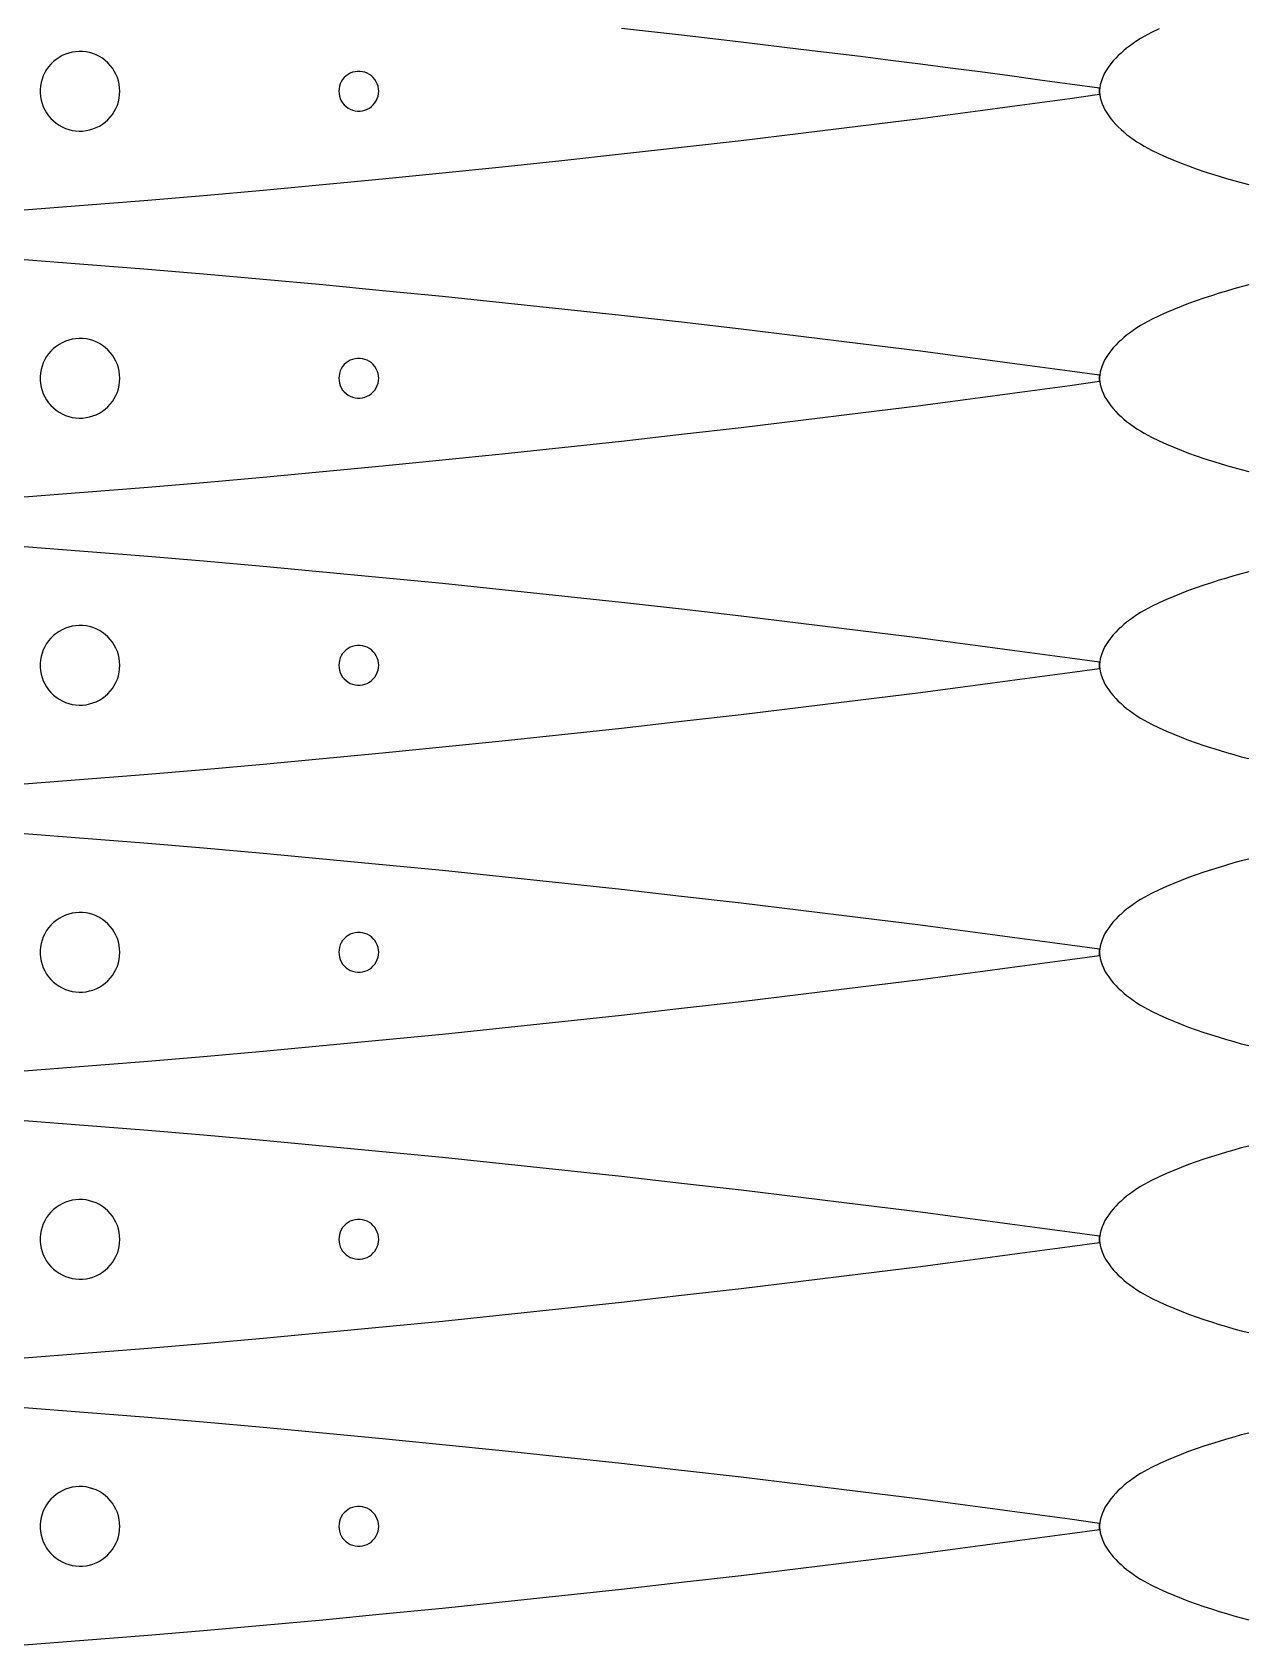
# Model space of a CAD drawing. Extents: x 0 to 1250, y 0 to 2500.
# Drawn here: x 166 to 318, y 219.2 to 421.6 of the extents above; entities that cross this region are included whole.
import ezdxf

# ---------------------------------------------------------------- set-up
doc = ezdxf.new("R2010")
doc.units = 0
doc.layers.get('0').update_dxf_attribs({"linetype": 'CONTINUOUS', "lineweight": 25})

msp = doc.modelspace()

# ---------------------------------------------------------------- linework, layer by layer
for points in [[(165.006, 399.31), (172.504, 399.878), (180.001, 400.478), (187.504, 401.108), (195.006, 401.769), (202.504, 402.457), (210, 403.173), (217.504, 403.916), (225.005, 404.685), (232.504, 405.479), (240, 406.298), (247.504, 407.142), (255.006, 408.01), (262.505, 408.903), (270, 409.821), (273.752, 410.29), (277.502, 410.767), (281.252, 411.251), (285, 411.744), (288.751, 412.247), (292.502, 412.756), (296.251, 413.27), (300, 413.786), (300, 414.545), (296.251, 415.061), (292.502, 415.575), (288.751, 416.085), (285, 416.587), (281.252, 417.08), (277.502, 417.564), (273.752, 418.041), (270, 418.51), (262.505, 419.428), (255.006, 420.321), (247.504, 421.189), (240, 422.033)], [(307.5, 422.011), (306.541, 421.55), (306.067, 421.306), (305.597, 421.05), (305.13, 420.779), (304.667, 420.489), (304.207, 420.18), (303.75, 419.847), (303.393, 419.569), (303.04, 419.275), (302.694, 418.968), (302.358, 418.648), (302.034, 418.316), (301.724, 417.973), (301.431, 417.62), (301.158, 417.259), (300.908, 416.889), (300.683, 416.513), (300.485, 416.131), (300.317, 415.744), (300.182, 415.353), (300.083, 414.959), (300.021, 414.563), (300.005, 414.364), (300, 414.166), (300.005, 413.967), (300.021, 413.769), (300.083, 413.373), (300.182, 412.979), (300.317, 412.587), (300.485, 412.2), (300.683, 411.818), (300.908, 411.442), (301.158, 411.072), (301.431, 410.711), (301.724, 410.358), (302.034, 410.016), (302.358, 409.684), (302.694, 409.363), (303.04, 409.056), (303.393, 408.763), (303.75, 408.484), (304.207, 408.151), (304.667, 407.842), (305.13, 407.553), (305.597, 407.281), (306.067, 407.025), (306.541, 406.781), (307.5, 406.32), (308.403, 405.914), (309.318, 405.524), (310.246, 405.15), (311.183, 404.791), (312.129, 404.447), (313.081, 404.117), (314.039, 403.802), (315, 403.501), (315.931, 403.222), (316.864, 402.956), (317.799, 402.701), (318.736, 402.456)], [(165.006, 363.296), (172.504, 363.863), (180.001, 364.463), (187.504, 365.094), (195.006, 365.754), (202.504, 366.442), (210, 367.158), (217.504, 367.901), (225.005, 368.671), (232.504, 369.465), (240, 370.283), (247.504, 371.127), (255.006, 371.995), (262.505, 372.888), (270, 373.807), (273.752, 374.276), (277.502, 374.752), (281.252, 375.237), (285, 375.73), (288.751, 376.232), (292.502, 376.742), (296.251, 377.256), (300, 377.772), (300, 378.531), (296.251, 379.047), (292.502, 379.561), (288.751, 380.07), (285, 380.572), (281.252, 381.065), (277.502, 381.55), (273.752, 382.026), (270, 382.496), (262.505, 383.414), (255.006, 384.307), (247.504, 385.175), (240, 386.019), (232.504, 386.838), (225.005, 387.632), (217.504, 388.401), (210, 389.144), (202.504, 389.86), (195.006, 390.548), (187.504, 391.208), (180.001, 391.839), (172.504, 392.439), (165.006, 393.006)], [(318.736, 389.861), (317.799, 389.616), (316.864, 389.361), (315.931, 389.094), (315, 388.816), (314.039, 388.515), (313.081, 388.2), (312.129, 387.87), (311.183, 387.526), (310.246, 387.167), (309.318, 386.792), (308.403, 386.402), (307.5, 385.996), (306.541, 385.536), (306.067, 385.292), (305.597, 385.036), (305.13, 384.764), (304.667, 384.475), (304.207, 384.166), (303.75, 383.833), (303.393, 383.554), (303.04, 383.261), (302.694, 382.953), (302.358, 382.633), (302.034, 382.301), (301.724, 381.958), (301.431, 381.606), (301.158, 381.244), (300.908, 380.875), (300.683, 380.499), (300.485, 380.116), (300.317, 379.729), (300.182, 379.338), (300.083, 378.944), (300.021, 378.548), (300.005, 378.35), (300, 378.151), (300.005, 377.953), (300.021, 377.754), (300.083, 377.358), (300.182, 376.964), (300.317, 376.573), (300.485, 376.186), (300.683, 375.804), (300.908, 375.428), (301.158, 375.058), (301.431, 374.697), (301.724, 374.344), (302.034, 374.001), (302.358, 373.669), (302.694, 373.349), (303.04, 373.042), (303.393, 372.748), (303.75, 372.469), (304.207, 372.137), (304.667, 371.827), (305.13, 371.538), (305.597, 371.267), (306.067, 371.01), (306.541, 370.767), (307.5, 370.306), (308.403, 369.9), (309.318, 369.51), (310.246, 369.136), (311.183, 368.776), (312.129, 368.432), (313.081, 368.103), (314.039, 367.788), (315, 367.486), (315.931, 367.208), (316.864, 366.942), (317.799, 366.687), (318.736, 366.442)], [(165.006, 327.282), (172.504, 327.849), (180.001, 328.449), (187.504, 329.08), (195.006, 329.74), (202.504, 330.428), (210, 331.144), (217.504, 331.887), (225.005, 332.656), (232.504, 333.45), (240, 334.269), (247.504, 335.113), (255.006, 335.981), (262.505, 336.874), (270, 337.792), (273.752, 338.261), (277.502, 338.738), (281.252, 339.222), (285, 339.715), (288.751, 340.218), (292.502, 340.727), (296.251, 341.241), (300, 341.757), (300, 342.516), (296.251, 343.032), (292.502, 343.546), (288.751, 344.056), (285, 344.558), (281.252, 345.051), (277.502, 345.535), (273.752, 346.012), (270, 346.481), (262.505, 347.4), (255.006, 348.292), (247.504, 349.161), (240, 350.005), (232.504, 350.823), (225.005, 351.618), (217.504, 352.387), (210, 353.13), (202.504, 353.845), (195.006, 354.534), (187.504, 355.194), (180.001, 355.825), (172.504, 356.425), (165.006, 356.992)], [(318.736, 353.846), (317.799, 353.601), (316.864, 353.346), (315.931, 353.08), (315, 352.802), (314.039, 352.5), (313.081, 352.185), (312.129, 351.856), (311.183, 351.511), (310.246, 351.152), (309.318, 350.778), (308.403, 350.388), (307.5, 349.982), (306.541, 349.522), (306.067, 349.278), (305.597, 349.021), (305.13, 348.75), (304.667, 348.461), (304.207, 348.151), (303.75, 347.819), (303.393, 347.54), (303.04, 347.246), (302.694, 346.939), (302.358, 346.619), (302.034, 346.287), (301.724, 345.944), (301.431, 345.591), (301.158, 345.23), (300.908, 344.861), (300.683, 344.484), (300.485, 344.102), (300.317, 343.715), (300.182, 343.324), (300.083, 342.93), (300.021, 342.534), (300.005, 342.335), (300, 342.137), (300.005, 341.938), (300.021, 341.74), (300.083, 341.344), (300.182, 340.95), (300.317, 340.559), (300.485, 340.172), (300.683, 339.789), (300.908, 339.413), (301.158, 339.044), (301.431, 338.682), (301.724, 338.33), (302.034, 337.987), (302.358, 337.655), (302.694, 337.335), (303.04, 337.027), (303.393, 336.734), (303.75, 336.455), (304.207, 336.123), (304.667, 335.813), (305.13, 335.524), (305.597, 335.252), (306.067, 334.996), (306.541, 334.752), (307.5, 334.292), (308.403, 333.886), (309.318, 333.496), (310.246, 333.121), (311.183, 332.762), (312.129, 332.418), (313.081, 332.088), (314.039, 331.773), (315, 331.472), (315.931, 331.194), (316.864, 330.927), (317.799, 330.672), (318.736, 330.428)], [(165.006, 291.267), (172.504, 291.834), (180.001, 292.434), (187.504, 293.065), (195.006, 293.725), (202.504, 294.414), (210, 295.129), (217.504, 295.873), (225.005, 296.642), (232.504, 297.436), (240, 298.255), (247.504, 299.099), (255.006, 299.967), (262.505, 300.86), (270, 301.778), (273.752, 302.247), (277.502, 302.724), (281.252, 303.208), (285, 303.701), (288.751, 304.203), (292.502, 304.713), (296.251, 305.227), (300, 305.743), (300, 306.502), (296.251, 307.018), (292.502, 307.532), (288.751, 308.041), (285, 308.544), (281.252, 309.037), (277.502, 309.521), (273.752, 309.998), (270, 310.467), (262.505, 311.385), (255.006, 312.278), (247.504, 313.146), (240, 313.99), (232.504, 314.809), (225.005, 315.603), (217.504, 316.372), (210, 317.115), (202.504, 317.831), (195.006, 318.519), (187.504, 319.18), (180.001, 319.81), (172.504, 320.41), (165.006, 320.978)], [(318.736, 317.832), (317.799, 317.587), (316.864, 317.332), (315.931, 317.066), (315, 316.787), (314.039, 316.486), (313.081, 316.171), (312.129, 315.841), (311.183, 315.497), (310.246, 315.138), (309.318, 314.764), (308.403, 314.374), (307.5, 313.968), (306.541, 313.507), (306.067, 313.263), (305.597, 313.007), (305.13, 312.735), (304.667, 312.446), (304.207, 312.137), (303.75, 311.804), (303.393, 311.525), (303.04, 311.232), (302.694, 310.925), (302.358, 310.604), (302.034, 310.272), (301.724, 309.93), (301.431, 309.577), (301.158, 309.216), (300.908, 308.846), (300.683, 308.47), (300.485, 308.088), (300.317, 307.701), (300.182, 307.309), (300.083, 306.915), (300.021, 306.519), (300.005, 306.321), (300, 306.122), (300.005, 305.924), (300.021, 305.725), (300.083, 305.329), (300.182, 304.935), (300.317, 304.544), (300.485, 304.157), (300.683, 303.775), (300.908, 303.399), (301.158, 303.029), (301.431, 302.668), (301.724, 302.315), (302.034, 301.972), (302.358, 301.64), (302.694, 301.32), (303.04, 301.013), (303.393, 300.719), (303.75, 300.441), (304.207, 300.108), (304.667, 299.799), (305.13, 299.509), (305.597, 299.238), (306.067, 298.982), (306.541, 298.738), (307.5, 298.277), (308.403, 297.871), (309.318, 297.481), (310.246, 297.107), (311.183, 296.748), (312.129, 296.404), (313.081, 296.074), (314.039, 295.759), (315, 295.458), (315.931, 295.179), (316.864, 294.913), (317.799, 294.658), (318.736, 294.413)], [(165.006, 255.253), (172.504, 255.82), (180.001, 256.42), (187.504, 257.051), (195.006, 257.711), (202.504, 258.399), (210, 259.115), (217.504, 259.858), (225.005, 260.627), (232.504, 261.421), (240, 262.24), (247.504, 263.084), (255.006, 263.952), (262.505, 264.845), (270, 265.763), (273.752, 266.233), (277.502, 266.709), (281.252, 267.194), (285, 267.687), (288.751, 268.189), (292.502, 268.698), (296.251, 269.212), (300, 269.729), (300, 270.487), (296.251, 271.004), (292.502, 271.518), (288.751, 272.027), (285, 272.529), (281.252, 273.022), (277.502, 273.507), (273.752, 273.983), (270, 274.453), (262.505, 275.371), (255.006, 276.264), (247.504, 277.132), (240, 277.976), (232.504, 278.794), (225.005, 279.589), (217.504, 280.358), (210, 281.101), (202.504, 281.817), (195.006, 282.505), (187.504, 283.165), (180.001, 283.796), (172.504, 284.396), (165.006, 284.963)], [(318.736, 281.817), (317.799, 281.573), (316.864, 281.317), (315.931, 281.051), (315, 280.773), (314.039, 280.472), (313.081, 280.156), (312.129, 279.827), (311.183, 279.483), (310.246, 279.124), (309.318, 278.749), (308.403, 278.359), (307.5, 277.953), (306.541, 277.493), (306.067, 277.249), (305.597, 276.993), (305.13, 276.721), (304.667, 276.432), (304.207, 276.122), (303.75, 275.79), (303.393, 275.511), (303.04, 275.217), (302.694, 274.91), (302.358, 274.59), (302.034, 274.258), (301.724, 273.915), (301.431, 273.563), (301.158, 273.201), (300.908, 272.832), (300.683, 272.455), (300.485, 272.073), (300.317, 271.686), (300.182, 271.295), (300.083, 270.901), (300.021, 270.505), (300.005, 270.307), (300, 270.108), (300.005, 269.909), (300.021, 269.711), (300.083, 269.315), (300.182, 268.921), (300.317, 268.53), (300.485, 268.143), (300.683, 267.761), (300.908, 267.384), (301.158, 267.015), (301.431, 266.653), (301.724, 266.301), (302.034, 265.958), (302.358, 265.626), (302.694, 265.306), (303.04, 264.998), (303.393, 264.705), (303.75, 264.426), (304.207, 264.094), (304.667, 263.784), (305.13, 263.495), (305.597, 263.224), (306.067, 262.967), (306.541, 262.723), (307.5, 262.263), (308.403, 261.857), (309.318, 261.467), (310.246, 261.092), (311.183, 260.733), (312.129, 260.389), (313.081, 260.06), (314.039, 259.745), (315, 259.443), (315.931, 259.165), (316.864, 258.899), (317.799, 258.643), (318.736, 258.399)], [(165.006, 219.238), (172.504, 219.806), (180.001, 220.406), (187.504, 221.036), (195.006, 221.697), (202.504, 222.385), (210, 223.101), (217.504, 223.844), (225.005, 224.613), (232.504, 225.407), (240, 226.226), (247.504, 227.07), (255.006, 227.938), (262.505, 228.831), (270, 229.749), (273.752, 230.218), (277.502, 230.695), (281.252, 231.179), (285, 231.672), (288.751, 232.175), (292.502, 232.684), (296.251, 233.198), (300, 233.714), (300, 234.473), (296.251, 234.989), (292.502, 235.503), (288.751, 236.013), (285, 236.515), (281.252, 237.008), (277.502, 237.492), (273.752, 237.969), (270, 238.438), (262.505, 239.356), (255.006, 240.249), (247.504, 241.118), (240, 241.961), (232.504, 242.78), (225.005, 243.574), (217.504, 244.343), (210, 245.087), (202.504, 245.802), (195.006, 246.491), (187.504, 247.151), (180.001, 247.782), (172.504, 248.381), (165.006, 248.949)], [(318.736, 245.803), (317.799, 245.558), (316.864, 245.303), (315.931, 245.037), (315, 244.758), (314.039, 244.457), (313.081, 244.142), (312.129, 243.812), (311.183, 243.468), (310.246, 243.109), (309.318, 242.735), (308.403, 242.345), (307.5, 241.939), (306.541, 241.478), (306.067, 241.234), (305.597, 240.978), (305.13, 240.707), (304.667, 240.417), (304.207, 240.108), (303.75, 239.775), (303.393, 239.497), (303.04, 239.203), (302.694, 238.896), (302.358, 238.576), (302.034, 238.244), (301.724, 237.901), (301.431, 237.548), (301.158, 237.187), (300.908, 236.817), (300.683, 236.441), (300.485, 236.059), (300.317, 235.672), (300.182, 235.281), (300.083, 234.887), (300.021, 234.491), (300.005, 234.292), (300, 234.094), (300.005, 233.895), (300.021, 233.697), (300.083, 233.301), (300.182, 232.907), (300.317, 232.516), (300.485, 232.128), (300.683, 231.746), (300.908, 231.37), (301.158, 231), (301.431, 230.639), (301.724, 230.286), (302.034, 229.944), (302.358, 229.612), (302.694, 229.291), (303.04, 228.984), (303.393, 228.691), (303.75, 228.412), (304.207, 228.079), (304.667, 227.77), (305.13, 227.481), (305.597, 227.209), (306.067, 226.953), (306.541, 226.709), (307.5, 226.248), (308.403, 225.842), (309.318, 225.452), (310.246, 225.078), (311.183, 224.719), (312.129, 224.375), (313.081, 224.045), (314.039, 223.73), (315, 223.429), (315.931, 223.15), (316.864, 222.884), (317.799, 222.629), (318.736, 222.384)]]:
    msp.add_lwpolyline(points)
for points in [[(177, 414.166), (176.98, 414.607), (176.922, 415.046), (176.825, 415.477), (176.69, 415.899), (176.518, 416.306), (176.312, 416.697), (176.071, 417.069), (175.798, 417.417), (175.496, 417.74), (175.167, 418.035), (174.812, 418.3), (174.436, 418.532), (174.04, 418.73), (173.629, 418.893), (173.205, 419.018), (172.771, 419.106), (172.332, 419.155), (171.889, 419.164), (171.448, 419.135), (171.011, 419.067), (170.582, 418.96), (170.163, 418.816), (169.76, 418.636), (169.373, 418.42), (169.008, 418.171), (168.665, 417.891), (168.349, 417.582), (168.061, 417.246), (167.805, 416.886), (167.581, 416.504), (167.391, 416.104), (167.238, 415.69), (167.122, 415.263), (167.044, 414.827), (167.005, 414.387), (167.005, 413.944), (167.044, 413.504), (167.122, 413.068), (167.238, 412.642), (167.391, 412.227), (167.581, 411.827), (167.805, 411.445), (168.061, 411.085), (168.349, 410.749), (168.665, 410.44), (169.008, 410.16), (169.373, 409.911), (169.76, 409.696), (170.163, 409.515), (170.582, 409.371), (171.011, 409.264), (171.448, 409.196), (171.889, 409.167), (172.332, 409.177), (172.771, 409.225), (173.205, 409.313), (173.629, 409.438), (174.04, 409.601), (174.436, 409.799), (174.812, 410.031), (175.167, 410.296), (175.496, 410.591), (175.798, 410.914), (176.071, 411.263), (176.312, 411.634), (176.518, 412.025), (176.69, 412.432), (176.825, 412.854), (176.922, 413.285), (176.98, 413.724)], [(209.5, 414.166), (209.48, 414.479), (209.422, 414.787), (209.324, 415.086), (209.191, 415.37), (209.023, 415.635), (208.822, 415.877), (208.594, 416.092), (208.34, 416.276), (208.064, 416.428), (207.773, 416.543), (207.469, 416.621), (207.157, 416.661), (206.843, 416.661), (206.531, 416.621), (206.227, 416.543), (205.936, 416.428), (205.66, 416.276), (205.406, 416.092), (205.178, 415.877), (204.977, 415.635), (204.809, 415.37), (204.676, 415.086), (204.578, 414.787), (204.52, 414.479), (204.5, 414.166), (204.52, 413.852), (204.578, 413.544), (204.676, 413.245), (204.809, 412.961), (204.977, 412.696), (205.178, 412.454), (205.406, 412.239), (205.66, 412.055), (205.936, 411.903), (206.227, 411.788), (206.531, 411.71), (206.843, 411.67), (207.157, 411.67), (207.469, 411.71), (207.773, 411.788), (208.064, 411.903), (208.34, 412.055), (208.594, 412.239), (208.822, 412.454), (209.023, 412.696), (209.191, 412.961), (209.324, 413.245), (209.422, 413.544), (209.48, 413.852)], [(177, 378.151), (176.98, 378.593), (176.922, 379.031), (176.825, 379.463), (176.69, 379.884), (176.518, 380.292), (176.312, 380.683), (176.071, 381.054), (175.798, 381.403), (175.496, 381.726), (175.167, 382.021), (174.812, 382.285), (174.436, 382.518), (174.04, 382.716), (173.629, 382.878), (173.205, 383.004), (172.771, 383.091), (172.332, 383.14), (171.889, 383.15), (171.448, 383.121), (171.011, 383.052), (170.582, 382.946), (170.163, 382.802), (169.76, 382.621), (169.373, 382.406), (169.008, 382.157), (168.665, 381.877), (168.349, 381.567), (168.061, 381.231), (167.805, 380.871), (167.581, 380.49), (167.391, 380.09), (167.238, 379.675), (167.122, 379.248), (167.044, 378.813), (167.005, 378.372), (167.005, 377.93), (167.044, 377.489), (167.122, 377.054), (167.238, 376.627), (167.391, 376.212), (167.581, 375.812), (167.805, 375.431), (168.061, 375.071), (168.349, 374.735), (168.665, 374.426), (169.008, 374.146), (169.373, 373.897), (169.76, 373.681), (170.163, 373.501), (170.582, 373.357), (171.011, 373.25), (171.448, 373.182), (171.889, 373.152), (172.332, 373.162), (172.771, 373.211), (173.205, 373.298), (173.629, 373.424), (174.04, 373.587), (174.436, 373.785), (174.812, 374.017), (175.167, 374.282), (175.496, 374.577), (175.798, 374.9), (176.071, 375.248), (176.312, 375.619), (176.518, 376.01), (176.69, 376.418), (176.825, 376.839), (176.922, 377.271), (176.98, 377.709)], [(209.5, 378.151), (209.48, 378.464), (209.422, 378.773), (209.324, 379.072), (209.191, 379.356), (209.023, 379.621), (208.822, 379.863), (208.594, 380.077), (208.34, 380.262), (208.064, 380.413), (207.773, 380.529), (207.469, 380.607), (207.157, 380.646), (206.843, 380.646), (206.531, 380.607), (206.227, 380.529), (205.936, 380.413), (205.66, 380.262), (205.406, 380.077), (205.178, 379.863), (204.977, 379.621), (204.809, 379.356), (204.676, 379.072), (204.578, 378.773), (204.52, 378.464), (204.5, 378.151), (204.52, 377.838), (204.578, 377.529), (204.676, 377.231), (204.809, 376.947), (204.977, 376.682), (205.178, 376.44), (205.406, 376.225), (205.66, 376.04), (205.936, 375.889), (206.227, 375.774), (206.531, 375.695), (206.843, 375.656), (207.157, 375.656), (207.469, 375.695), (207.773, 375.774), (208.064, 375.889), (208.34, 376.04), (208.594, 376.225), (208.822, 376.44), (209.023, 376.682), (209.191, 376.947), (209.324, 377.231), (209.422, 377.529), (209.48, 377.838)], [(177, 342.137), (176.98, 342.579), (176.922, 343.017), (176.825, 343.449), (176.69, 343.87), (176.518, 344.278), (176.312, 344.669), (176.071, 345.04), (175.798, 345.388), (175.496, 345.711), (175.167, 346.006), (174.812, 346.271), (174.436, 346.503), (174.04, 346.702), (173.629, 346.864), (173.205, 346.989), (172.771, 347.077), (172.332, 347.126), (171.889, 347.136), (171.448, 347.106), (171.011, 347.038), (170.582, 346.931), (170.163, 346.787), (169.76, 346.607), (169.373, 346.391), (169.008, 346.142), (168.665, 345.862), (168.349, 345.553), (168.061, 345.217), (167.805, 344.857), (167.581, 344.476), (167.391, 344.076), (167.238, 343.661), (167.122, 343.234), (167.044, 342.799), (167.005, 342.358), (167.005, 341.916), (167.044, 341.475), (167.122, 341.04), (167.238, 340.613), (167.391, 340.198), (167.581, 339.798), (167.805, 339.417), (168.061, 339.057), (168.349, 338.72), (168.665, 338.411), (169.008, 338.131), (169.373, 337.882), (169.76, 337.667), (170.163, 337.486), (170.582, 337.342), (171.011, 337.236), (171.448, 337.167), (171.889, 337.138), (172.332, 337.148), (172.771, 337.197), (173.205, 337.284), (173.629, 337.41), (174.04, 337.572), (174.436, 337.77), (174.812, 338.003), (175.167, 338.267), (175.496, 338.562), (175.798, 338.885), (176.071, 339.234), (176.312, 339.605), (176.518, 339.996), (176.69, 340.404), (176.825, 340.825), (176.922, 341.256), (176.98, 341.695)], [(209.5, 342.137), (209.48, 342.45), (209.422, 342.758), (209.324, 343.057), (209.191, 343.341), (209.023, 343.606), (208.822, 343.848), (208.594, 344.063), (208.34, 344.248), (208.064, 344.399), (207.773, 344.514), (207.469, 344.592), (207.157, 344.632), (206.843, 344.632), (206.531, 344.592), (206.227, 344.514), (205.936, 344.399), (205.66, 344.248), (205.406, 344.063), (205.178, 343.848), (204.977, 343.606), (204.809, 343.341), (204.676, 343.057), (204.578, 342.758), (204.52, 342.45), (204.5, 342.137), (204.52, 341.823), (204.578, 341.515), (204.676, 341.216), (204.809, 340.932), (204.977, 340.667), (205.178, 340.425), (205.406, 340.21), (205.66, 340.026), (205.936, 339.875), (206.227, 339.759), (206.531, 339.681), (206.843, 339.642), (207.157, 339.642), (207.469, 339.681), (207.773, 339.759), (208.064, 339.875), (208.34, 340.026), (208.594, 340.21), (208.822, 340.425), (209.023, 340.667), (209.191, 340.932), (209.324, 341.216), (209.422, 341.515), (209.48, 341.823)], [(177, 306.122), (176.98, 306.564), (176.922, 307.003), (176.825, 307.434), (176.69, 307.856), (176.518, 308.263), (176.312, 308.654), (176.071, 309.025), (175.798, 309.374), (175.496, 309.697), (175.167, 309.992), (174.812, 310.257), (174.436, 310.489), (174.04, 310.687), (173.629, 310.85), (173.205, 310.975), (172.771, 311.063), (172.332, 311.111), (171.889, 311.121), (171.448, 311.092), (171.011, 311.024), (170.582, 310.917), (170.163, 310.773), (169.76, 310.592), (169.373, 310.377), (169.008, 310.128), (168.665, 309.848), (168.349, 309.539), (168.061, 309.203), (167.805, 308.843), (167.581, 308.461), (167.391, 308.061), (167.238, 307.646), (167.122, 307.22), (167.044, 306.784), (167.005, 306.344), (167.005, 305.901), (167.044, 305.461), (167.122, 305.025), (167.238, 304.598), (167.391, 304.184), (167.581, 303.784), (167.805, 303.402), (168.061, 303.042), (168.349, 302.706), (168.665, 302.397), (169.008, 302.117), (169.373, 301.868), (169.76, 301.652), (170.163, 301.472), (170.582, 301.328), (171.011, 301.221), (171.448, 301.153), (171.889, 301.124), (172.332, 301.133), (172.771, 301.182), (173.205, 301.27), (173.629, 301.395), (174.04, 301.558), (174.436, 301.756), (174.812, 301.988), (175.167, 302.253), (175.496, 302.548), (175.798, 302.871), (176.071, 303.219), (176.312, 303.591), (176.518, 303.982), (176.69, 304.389), (176.825, 304.81), (176.922, 305.242), (176.98, 305.68)], [(209.5, 306.122), (209.48, 306.436), (209.422, 306.744), (209.324, 307.043), (209.191, 307.327), (209.023, 307.592), (208.822, 307.834), (208.594, 308.049), (208.34, 308.233), (208.064, 308.385), (207.773, 308.5), (207.469, 308.578), (207.157, 308.618), (206.843, 308.618), (206.531, 308.578), (206.227, 308.5), (205.936, 308.385), (205.66, 308.233), (205.406, 308.049), (205.178, 307.834), (204.977, 307.592), (204.809, 307.327), (204.676, 307.043), (204.578, 306.744), (204.52, 306.436), (204.5, 306.122), (204.52, 305.809), (204.578, 305.501), (204.676, 305.202), (204.809, 304.918), (204.977, 304.653), (205.178, 304.411), (205.406, 304.196), (205.66, 304.012), (205.936, 303.86), (206.227, 303.745), (206.531, 303.667), (206.843, 303.627), (207.157, 303.627), (207.469, 303.667), (207.773, 303.745), (208.064, 303.86), (208.34, 304.012), (208.594, 304.196), (208.822, 304.411), (209.023, 304.653), (209.191, 304.918), (209.324, 305.202), (209.422, 305.501), (209.48, 305.809)], [(177, 270.108), (176.98, 270.55), (176.922, 270.988), (176.825, 271.42), (176.69, 271.841), (176.518, 272.249), (176.312, 272.64), (176.071, 273.011), (175.798, 273.359), (175.496, 273.682), (175.167, 273.977), (174.812, 274.242), (174.436, 274.474), (174.04, 274.673), (173.629, 274.835), (173.205, 274.961), (172.771, 275.048), (172.332, 275.097), (171.889, 275.107), (171.448, 275.077), (171.011, 275.009), (170.582, 274.903), (170.163, 274.758), (169.76, 274.578), (169.373, 274.363), (169.008, 274.114), (168.665, 273.834), (168.349, 273.524), (168.061, 273.188), (167.805, 272.828), (167.581, 272.447), (167.391, 272.047), (167.238, 271.632), (167.122, 271.205), (167.044, 270.77), (167.005, 270.329), (167.005, 269.887), (167.044, 269.446), (167.122, 269.011), (167.238, 268.584), (167.391, 268.169), (167.581, 267.769), (167.805, 267.388), (168.061, 267.028), (168.349, 266.692), (168.665, 266.382), (169.008, 266.102), (169.373, 265.853), (169.76, 265.638), (170.163, 265.457), (170.582, 265.313), (171.011, 265.207), (171.448, 265.139), (171.889, 265.109), (172.332, 265.119), (172.771, 265.168), (173.205, 265.255), (173.629, 265.381), (174.04, 265.543), (174.436, 265.741), (174.812, 265.974), (175.167, 266.239), (175.496, 266.534), (175.798, 266.857), (176.071, 267.205), (176.312, 267.576), (176.518, 267.967), (176.69, 268.375), (176.825, 268.796), (176.922, 269.228), (176.98, 269.666)], [(209.5, 270.108), (209.48, 270.421), (209.422, 270.73), (209.324, 271.028), (209.191, 271.312), (209.023, 271.577), (208.822, 271.819), (208.594, 272.034), (208.34, 272.219), (208.064, 272.37), (207.773, 272.486), (207.469, 272.564), (207.157, 272.603), (206.843, 272.603), (206.531, 272.564), (206.227, 272.486), (205.936, 272.37), (205.66, 272.219), (205.406, 272.034), (205.178, 271.819), (204.977, 271.577), (204.809, 271.312), (204.676, 271.028), (204.578, 270.73), (204.52, 270.421), (204.5, 270.108), (204.52, 269.795), (204.578, 269.486), (204.676, 269.188), (204.809, 268.904), (204.977, 268.639), (205.178, 268.397), (205.406, 268.182), (205.66, 267.997), (205.936, 267.846), (206.227, 267.73), (206.531, 267.652), (206.843, 267.613), (207.157, 267.613), (207.469, 267.652), (207.773, 267.73), (208.064, 267.846), (208.34, 267.997), (208.594, 268.182), (208.822, 268.397), (209.023, 268.639), (209.191, 268.904), (209.324, 269.188), (209.422, 269.486), (209.48, 269.795)], [(177, 234.094), (176.98, 234.536), (176.922, 234.974), (176.825, 235.405), (176.69, 235.827), (176.518, 236.234), (176.312, 236.625), (176.071, 236.997), (175.798, 237.345), (175.496, 237.668), (175.167, 237.963), (174.812, 238.228), (174.436, 238.46), (174.04, 238.658), (173.629, 238.821), (173.205, 238.946), (172.771, 239.034), (172.332, 239.083), (171.889, 239.092), (171.448, 239.063), (171.011, 238.995), (170.582, 238.888), (170.163, 238.744), (169.76, 238.564), (169.373, 238.348), (169.008, 238.099), (168.665, 237.819), (168.349, 237.51), (168.061, 237.174), (167.805, 236.814), (167.581, 236.432), (167.391, 236.032), (167.238, 235.618), (167.122, 235.191), (167.044, 234.755), (167.005, 234.315), (167.005, 233.872), (167.044, 233.432), (167.122, 232.996), (167.238, 232.57), (167.391, 232.155), (167.581, 231.755), (167.805, 231.374), (168.061, 231.013), (168.349, 230.677), (168.665, 230.368), (169.008, 230.088), (169.373, 229.839), (169.76, 229.624), (170.163, 229.443), (170.582, 229.299), (171.011, 229.192), (171.448, 229.124), (171.889, 229.095), (172.332, 229.105), (172.771, 229.153), (173.205, 229.241), (173.629, 229.366), (174.04, 229.529), (174.436, 229.727), (174.812, 229.959), (175.167, 230.224), (175.496, 230.519), (175.798, 230.842), (176.071, 231.191), (176.312, 231.562), (176.518, 231.953), (176.69, 232.36), (176.825, 232.782), (176.922, 233.213), (176.98, 233.652)], [(209.5, 234.094), (209.48, 234.407), (209.422, 234.715), (209.324, 235.014), (209.191, 235.298), (209.023, 235.563), (208.822, 235.805), (208.594, 236.02), (208.34, 236.204), (208.064, 236.356), (207.773, 236.471), (207.469, 236.549), (207.157, 236.589), (206.843, 236.589), (206.531, 236.549), (206.227, 236.471), (205.936, 236.356), (205.66, 236.204), (205.406, 236.02), (205.178, 235.805), (204.977, 235.563), (204.809, 235.298), (204.676, 235.014), (204.578, 234.715), (204.52, 234.407), (204.5, 234.094), (204.52, 233.78), (204.578, 233.472), (204.676, 233.173), (204.809, 232.889), (204.977, 232.624), (205.178, 232.382), (205.406, 232.167), (205.66, 231.983), (205.936, 231.832), (206.227, 231.716), (206.531, 231.638), (206.843, 231.599), (207.157, 231.599), (207.469, 231.638), (207.773, 231.716), (208.064, 231.832), (208.34, 231.983), (208.594, 232.167), (208.822, 232.382), (209.023, 232.624), (209.191, 232.889), (209.324, 233.173), (209.422, 233.472), (209.48, 233.78)]]:
    msp.add_lwpolyline(points, close=True)

doc.saveas('drawing.dxf')
